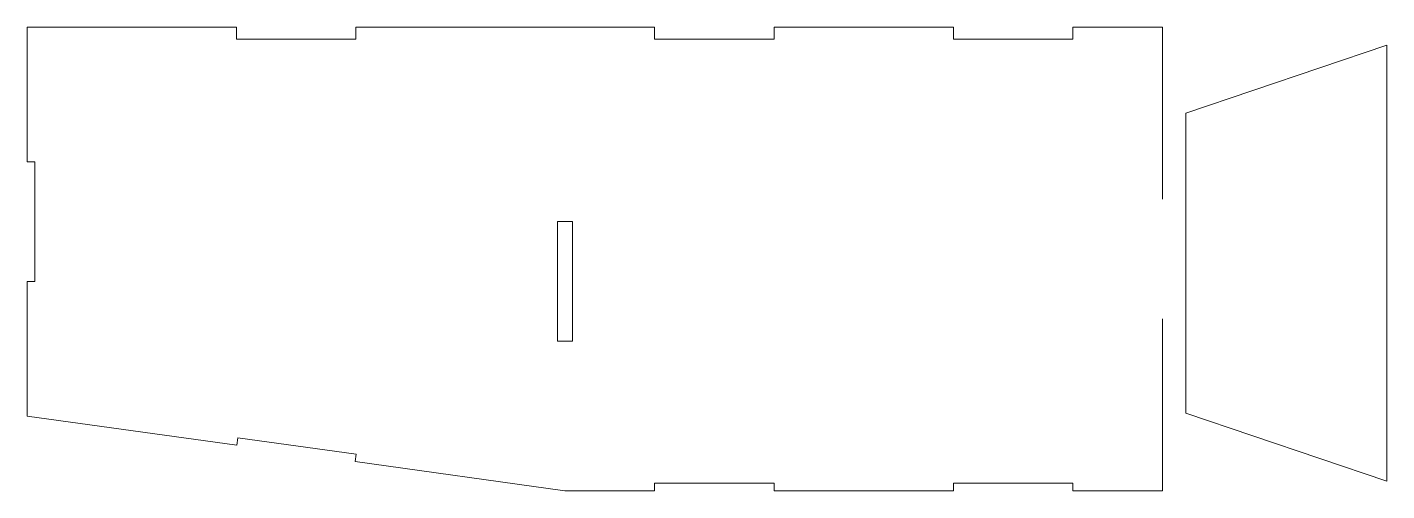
# Model space of a CAD drawing. Header units: inches. Extents: x 0.5 to 23.3, y 0.7 to 8.4.
import ezdxf

# ---------------------------------------------------------------- set-up
doc = ezdxf.new("R2010")
doc.units = ezdxf.units.IN
doc.header["$MEASUREMENT"] = 0

msp = doc.modelspace()

# ---------------------------------------------------------------- linework, layer by layer
at = {"color": 1, "linetype": 'Continuous', "lineweight": 15}
for p, q in [((0.546, 6.153), (0.546, 8.403)), ((0.546, 8.403), (4.046, 8.403)), ((4.046, 8.403), (4.046, 8.202)), ((4.046, 8.202), (6.046, 8.202)), ((6.046, 8.403), (6.046, 8.202)), ((6.046, 8.403), (11.046, 8.403)), ((11.046, 8.403), (11.046, 8.202)), ((13.046, 8.202), (11.046, 8.202)), ((13.046, 8.403), (13.046, 8.202)), ((13.046, 8.403), (16.046, 8.403)), ((16.046, 8.403), (16.046, 8.202)), ((18.046, 8.202), (16.046, 8.202)), ((18.046, 8.403), (18.046, 8.202)), ((18.046, 8.403), (19.546, 8.403)), ((19.546, 8.403), (19.546, 5.528)), ((23.299, 8.102), (19.934, 6.965)), ((23.299, 0.815), (23.299, 8.102)), ((19.934, 6.965), (19.934, 1.953)), ((0.546, 6.153), (0.671, 6.153)), ((0.671, 6.153), (0.671, 4.153)), ((9.421, 5.157), (9.421, 3.157)), ((9.671, 5.157), (9.421, 5.157)), ((9.671, 5.157), (9.671, 3.157)), ((0.546, 1.903), (0.546, 4.153)), ((0.671, 4.153), (0.546, 4.153)), ((19.546, 3.528), (19.546, 0.653)), ((9.671, 3.157), (9.421, 3.157)), ((4.055, 1.416), (0.546, 1.903)), ((19.934, 1.953), (23.299, 0.815)), ((4.055, 1.416), (4.072, 1.54)), ((6.053, 1.265), (4.072, 1.54)), ((6.036, 1.141), (6.053, 1.265)), ((9.546, 0.653), (6.036, 1.141)), ((13.046, 0.778), (11.046, 0.778)), ((11.046, 0.778), (11.046, 0.653)), ((13.046, 0.653), (13.046, 0.778)), ((18.046, 0.778), (16.046, 0.778)), ((16.046, 0.653), (16.046, 0.778)), ((18.046, 0.778), (18.046, 0.653)), ((11.046, 0.653), (9.546, 0.653)), ((16.046, 0.653), (13.046, 0.653)), ((19.546, 0.653), (18.046, 0.653))]:
    msp.add_line(p, q, dxfattribs=at)

doc.saveas('drawing.dxf')
